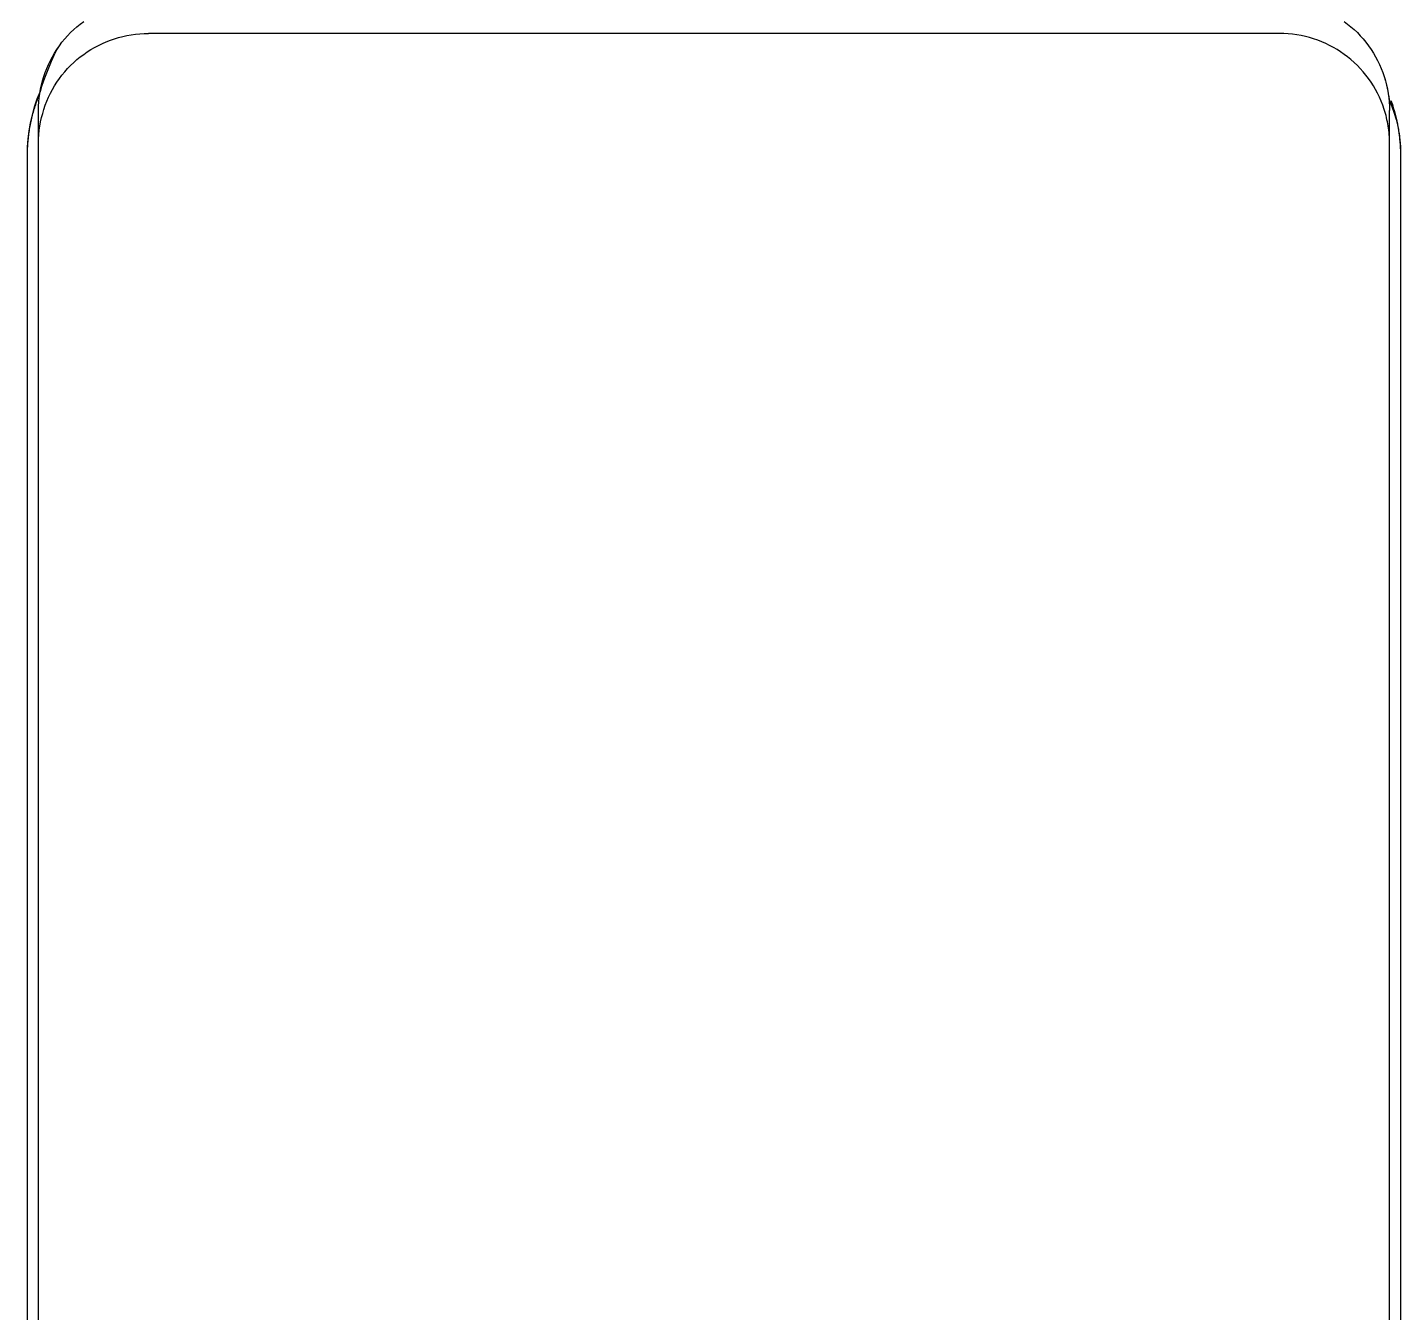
# Model space of a CAD drawing. Header units: metres. Extents: x 0 to 595, y 0 to 842.
# Drawn here: x 184.83 to 213.18, y 621.98 to 648.52 of the extents above; entities that cross this region are included whole.
import ezdxf

# ---------------------------------------------------------------- set-up
doc = ezdxf.new("R2010")
doc.units = ezdxf.units.M
doc.layers.add('SCHEMATICS', color=7, linetype='Continuous')

msp = doc.modelspace()

# ---------------------------------------------------------------- linework, layer by layer
at = {"layer": 'SCHEMATICS', "color": 7}
for p, q in [((210.684, 648.393), (187.328, 648.393)), ((185.06, 424.501), (185.06, 646.804)), ((212.952, 424.501), (212.952, 646.804)), ((184.832, 425.3), (184.832, 645.862)), ((184.832, 425.3), (184.832, 645.862)), ((213.178, 645.862), (213.178, 425.3)), ((213.178, 645.862), (213.178, 425.3))]:
    msp.add_line(p, q, dxfattribs=at)
for points in [[(185.492, 648.139), (185.545, 648.21), (185.602, 648.279), (185.661, 648.346), (185.723, 648.41), (185.788, 648.472), (185.854, 648.531), (185.923, 648.587), (185.994, 648.641)], [(185.492, 648.139), (185.545, 648.21), (185.602, 648.279), (185.661, 648.346), (185.723, 648.41), (185.788, 648.472), (185.854, 648.531), (185.923, 648.587), (185.994, 648.641)], [(212.014, 648.641), (212.086, 648.587), (212.155, 648.531), (212.222, 648.472), (212.287, 648.41), (212.348, 648.346), (212.407, 648.279), (212.463, 648.21), (212.517, 648.139)], [(212.014, 648.641), (212.086, 648.587), (212.155, 648.531), (212.222, 648.472), (212.287, 648.41), (212.348, 648.346), (212.407, 648.279), (212.463, 648.21), (212.517, 648.139)], [(185.994, 647.961), (186.067, 648.012), (186.142, 648.06), (186.219, 648.105), (186.298, 648.147), (186.378, 648.185), (186.459, 648.221), (186.543, 648.253), (186.628, 648.282)], [(186.628, 648.282), (186.713, 648.308), (186.799, 648.331), (186.885, 648.35), (186.973, 648.365), (187.061, 648.377), (187.15, 648.386), (187.239, 648.391), (187.328, 648.393)], [(211.384, 648.282), (211.299, 648.308), (211.213, 648.331), (211.126, 648.35), (211.038, 648.365), (210.949, 648.377), (210.861, 648.386), (210.772, 648.391), (210.684, 648.393)], [(212.014, 647.961), (211.942, 648.012), (211.868, 648.06), (211.791, 648.105), (211.713, 648.147), (211.633, 648.185), (211.551, 648.221), (211.468, 648.253), (211.384, 648.282)], [(185.099, 647.205), (185.131, 647.303), (185.171, 647.42), (185.218, 647.549), (185.27, 647.684), (185.325, 647.818), (185.382, 647.943), (185.438, 648.052), (185.492, 648.139)], [(185.168, 647.502), (185.197, 647.586), (185.23, 647.669), (185.266, 647.751), (185.305, 647.832), (185.348, 647.911), (185.393, 647.989), (185.441, 648.065), (185.492, 648.139)], [(212.517, 648.139), (212.569, 648.065), (212.617, 647.989), (212.663, 647.911), (212.705, 647.832), (212.744, 647.751), (212.779, 647.669), (212.811, 647.586), (212.84, 647.502)], [(212.517, 648.139), (212.569, 648.065), (212.617, 647.989), (212.663, 647.911), (212.705, 647.832), (212.744, 647.751), (212.779, 647.669), (212.811, 647.586), (212.84, 647.502)], [(185.492, 647.461), (185.545, 647.532), (185.602, 647.601), (185.661, 647.667), (185.723, 647.731), (185.788, 647.793), (185.854, 647.852), (185.923, 647.908), (185.994, 647.961)], [(212.517, 647.461), (212.463, 647.532), (212.407, 647.601), (212.348, 647.667), (212.287, 647.731), (212.222, 647.793), (212.155, 647.852), (212.086, 647.908), (212.014, 647.961)], [(185.06, 646.804), (185.062, 646.891), (185.067, 646.979), (185.075, 647.067), (185.087, 647.154), (185.102, 647.242), (185.121, 647.33), (185.143, 647.416), (185.168, 647.502)], [(185.172, 646.825), (185.2, 646.91), (185.232, 646.994), (185.268, 647.077), (185.306, 647.157), (185.348, 647.236), (185.393, 647.313), (185.441, 647.388), (185.492, 647.461)], [(212.839, 646.825), (212.81, 646.91), (212.777, 646.994), (212.742, 647.077), (212.704, 647.157), (212.662, 647.236), (212.617, 647.313), (212.569, 647.388), (212.517, 647.461)], [(212.84, 647.502), (212.858, 647.444), (212.874, 647.384), (212.889, 647.325), (212.902, 647.265), (212.914, 647.204), (212.925, 647.144), (212.933, 647.083), (212.94, 647.022)], [(212.84, 647.502), (212.866, 647.416), (212.888, 647.33), (212.908, 647.242), (212.923, 647.154), (212.936, 647.067), (212.945, 646.979), (212.95, 646.891), (212.952, 646.804)], [(184.832, 645.865), (184.836, 646.044), (184.848, 646.217), (184.868, 646.385), (184.896, 646.551), (184.933, 646.714), (184.979, 646.877), (185.034, 647.04), (185.099, 647.205)], [(184.993, 646.895), (185.003, 646.928), (185.014, 646.96), (185.025, 646.993), (185.037, 647.026), (185.049, 647.058), (185.061, 647.091), (185.073, 647.123), (185.086, 647.155)], [(184.921, 646.643), (184.929, 646.675), (184.937, 646.707), (184.946, 646.738), (184.954, 646.77), (184.963, 646.801), (184.973, 646.833), (184.983, 646.864), (184.993, 646.895)], [(212.94, 647.022), (212.997, 646.885), (213.046, 646.75), (213.087, 646.614), (213.121, 646.477), (213.146, 646.339), (213.164, 646.198), (213.175, 646.053), (213.178, 645.903)], [(212.98, 647.006), (212.99, 646.978), (213, 646.95), (213.009, 646.923), (213.018, 646.895), (213.027, 646.867), (213.035, 646.84), (213.044, 646.812), (213.052, 646.784)], [(184.872, 646.385), (184.877, 646.417), (184.883, 646.449), (184.889, 646.482), (184.895, 646.514), (184.901, 646.546), (184.907, 646.578), (184.914, 646.611), (184.921, 646.643)], [(185.06, 646.128), (185.062, 646.217), (185.067, 646.306), (185.076, 646.394), (185.088, 646.482), (185.104, 646.569), (185.123, 646.655), (185.146, 646.741), (185.172, 646.825)], [(212.921, 646.483), (212.914, 646.526), (212.907, 646.569), (212.898, 646.612), (212.889, 646.655), (212.878, 646.698), (212.866, 646.741), (212.853, 646.783), (212.839, 646.825)], [(213.052, 646.784), (213.06, 646.755), (213.067, 646.727), (213.074, 646.698), (213.081, 646.67), (213.088, 646.642), (213.094, 646.614), (213.101, 646.585), (213.107, 646.557)], [(184.842, 646.126), (184.845, 646.159), (184.848, 646.191), (184.851, 646.224), (184.855, 646.256), (184.858, 646.288), (184.863, 646.32), (184.867, 646.353), (184.872, 646.385)], [(212.952, 646.128), (212.952, 646.172), (212.95, 646.217), (212.948, 646.261), (212.944, 646.305), (212.94, 646.35), (212.935, 646.394), (212.928, 646.439), (212.921, 646.483)], [(213.107, 646.557), (213.112, 646.528), (213.118, 646.5), (213.123, 646.471), (213.128, 646.443), (213.133, 646.414), (213.137, 646.385), (213.142, 646.355), (213.147, 646.326)], [(213.147, 646.326), (213.154, 646.269), (213.16, 646.211), (213.166, 646.153), (213.17, 646.095), (213.173, 646.037), (213.176, 645.979), (213.177, 645.921), (213.178, 645.862)], [(184.832, 645.862), (184.832, 645.895), (184.833, 645.928), (184.834, 645.961), (184.835, 645.994), (184.836, 646.027), (184.838, 646.06), (184.84, 646.093), (184.842, 646.126)], [(184.832, 645.862), (184.832, 645.863), (184.832, 645.863), (184.832, 645.864), (184.832, 645.864), (184.832, 645.864), (184.832, 645.864), (184.832, 645.865), (184.832, 645.865)], [(213.178, 645.903), (213.178, 645.898), (213.178, 645.893), (213.178, 645.888), (213.178, 645.883), (213.178, 645.878), (213.178, 645.873), (213.178, 645.867), (213.178, 645.862)]]:
    msp.add_lwpolyline(points, dxfattribs=at)

doc.saveas('drawing.dxf')
